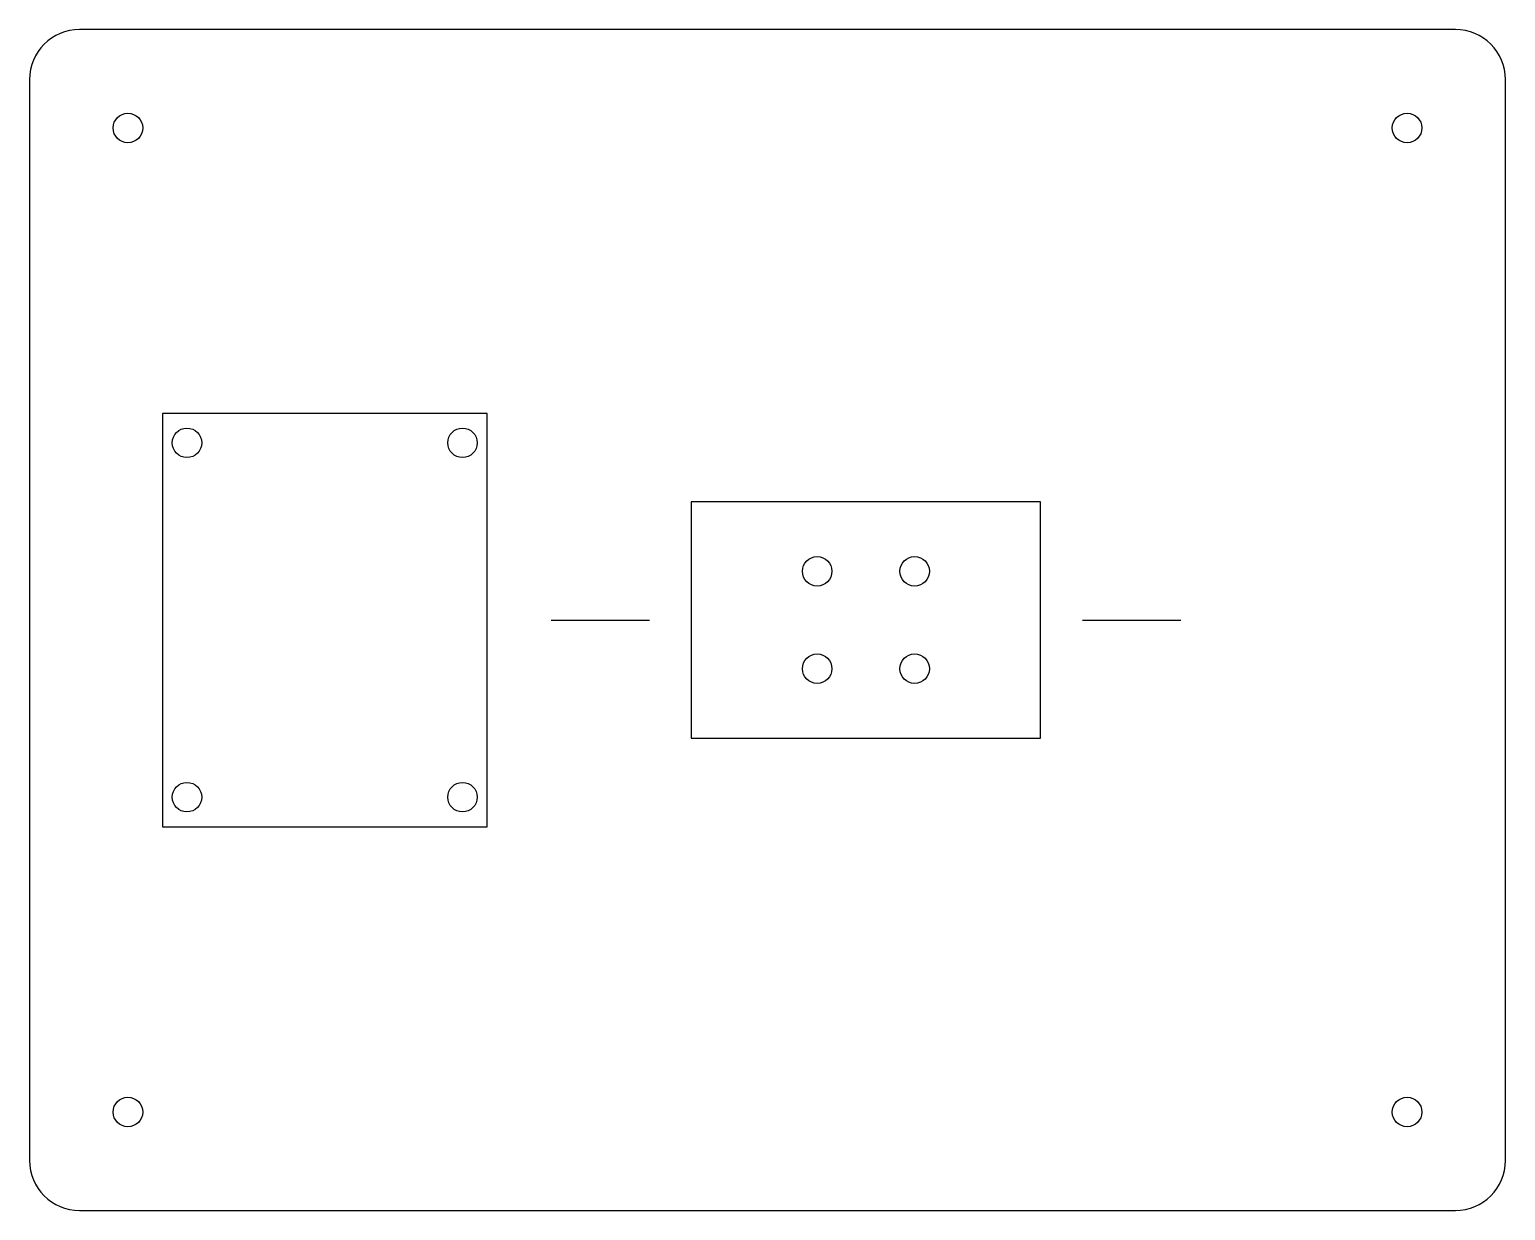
# Model space of a CAD drawing. Header units: millimetres. Extents: x -85 to 65, y -60 to 60.
import ezdxf

# ---------------------------------------------------------------- set-up
doc = ezdxf.new("R2010")
doc.units = ezdxf.units.MM
for name, color, linetype in [('CUT', 7, 'CONTINUOUS'), ('CUT_PILOT', 1, 'CONTINUOUS'), ('ENGRAVE', 5, 'CONTINUOUS')]:
    doc.layers.add(name, color=color, linetype=linetype)

msp = doc.modelspace()

# ---------------------------------------------------------------- linework, layer by layer
at = {"layer": 'CUT'}
for p, q in [((59.92, 60), (-79.92, 60)), ((-85, 54.92), (-85, -54.92)), ((65, -54.92), (65, 54.92)), ((-79.92, -60), (59.92, -60))]:
    msp.add_line(p, q, dxfattribs=at)
for centre, start, end in [((-79.92, 54.92), 90, 180), ((59.92, 54.92), 0, 90), ((-79.92, -54.92), 180, 270), ((59.92, -54.92), 270, 0)]:
    msp.add_arc(centre, 5.08, start, end, dxfattribs=at)
at = {"layer": 'CUT_PILOT'}
for centre in [(-75, 50), (55, 50), (-69, 18), (-41, 18), (-4.95, 4.95), (4.95, 4.95), (-4.95, -4.95), (4.95, -4.95), (-69, -18), (-41, -18), (-75, -50), (55, -50)]:
    msp.add_circle(centre, 1.5, dxfattribs=at)
at = {"layer": 'ENGRAVE'}
for p, q in [((-38.5, 21), (-71.5, 21)), ((-71.5, 21), (-71.5, -21)), ((-38.5, -21), (-38.5, 21)), ((17.75, 12), (-17.75, 12)), ((-17.75, 12), (-17.75, -12)), ((17.75, -12), (17.75, 12)), ((-32, 0), (-22, 0)), ((22, 0), (32, 0)), ((-17.75, -12), (17.75, -12)), ((-71.5, -21), (-38.5, -21))]:
    msp.add_line(p, q, dxfattribs=at)

doc.saveas('drawing.dxf')
